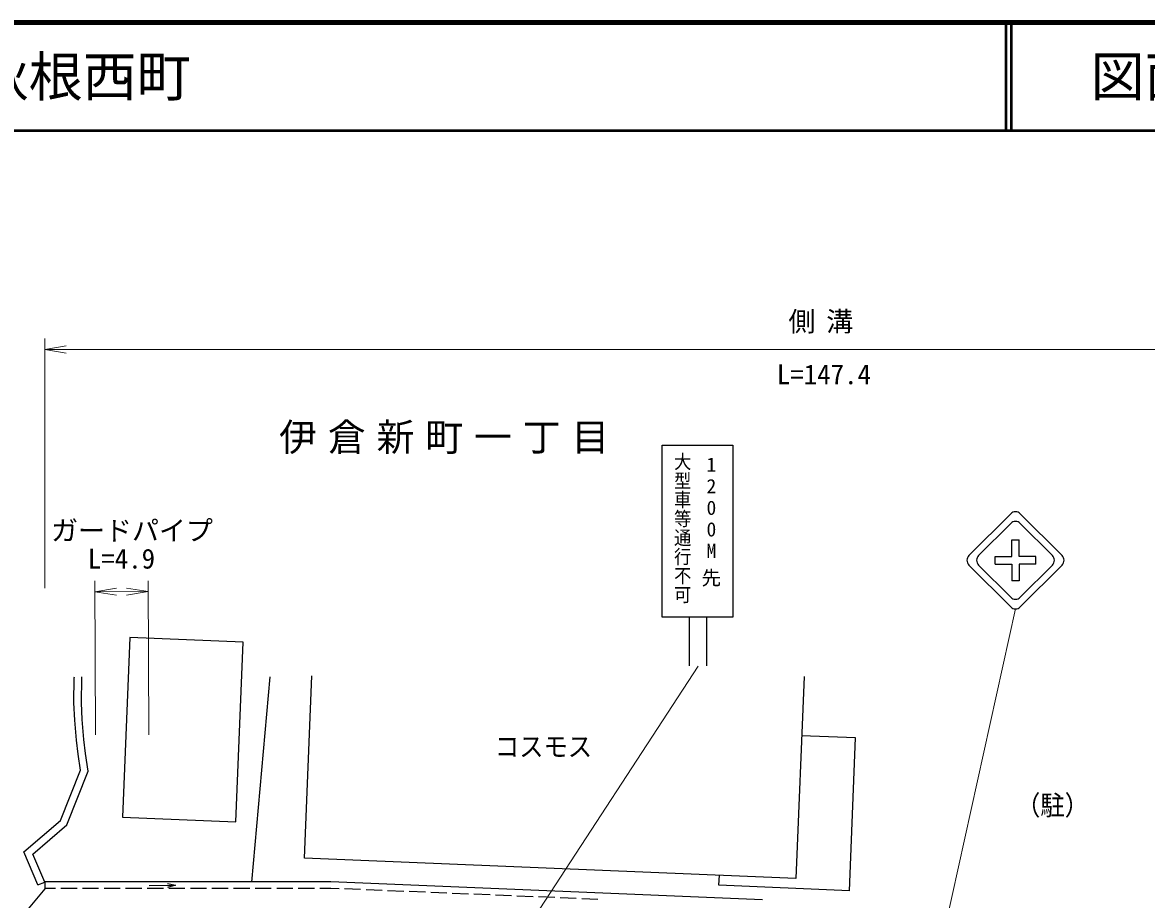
# Model space of a CAD drawing. Units: millimetres, scale not verified. Extents: x 40000 to 680000, y 20000 to 380000.
# Drawn here: x 417651 to 521795, y 298762 to 380000 of the extents above; entities that cross this region are included whole.
import ezdxf
from ezdxf.enums import TextEntityAlignment as Align

# ---------------------------------------------------------------- set-up
doc = ezdxf.new("R2010")
doc.units = ezdxf.units.MM
doc.header["$LTSCALE"] = 1000
for name, color, linetype, lineweight in [('M-BGD', 7, 'Continuous', 25), ('M-STR-HTXT', 7, 'Continuous', 13), ('M-STR-STRC', 7, 'Continuous', 25), ('M-TTL', 2, 'Continuous', 140), ('M-TTL-LINE', 7, 'Continuous', 50), ('M-TTL-TXT', 7, 'Continuous', 50)]:
    doc.layers.add(name, color=color, linetype=linetype, lineweight=lineweight)
doc.layers.add('M-BMK-HTXT', color=7, linetype='Continuous')
doc.styles.add('@ＭＳ ゴシック', font='')
doc.styles.add('ＭＳ ゴシック', font='')
doc.styles.get('@ＭＳ ゴシック').set_extended_font_data('@MS Gothic')
doc.styles.get('ＭＳ ゴシック').set_extended_font_data('MS Gothic')

# ---------------------------------------------------------------- blocks, each defined once
blk = doc.blocks.new('open_arrow')
at = {"color": 0, "linetype": 'Continuous', "lineweight": -2}
blk.add_lwpolyline([(7.5, 1.25), (0, 0), (7.5, -1.25)], dxfattribs=at)

msp = doc.modelspace()

# ---------------------------------------------------------------- linework, layer by layer
at = {"layer": 'M-BGD'}
for p, q in [((427603, 323040), (426916, 306391)), ((438094, 322607), (427603, 323040)), ((437407, 305958), (438094, 322607)), ((422422, 316971), (422452, 319305)), ((422452, 319305), (422458, 319396)), ((423121, 316982), (423151, 319277)), ((423151, 319277), (423159, 319398)), ((438899, 300377), (440614, 319394)), ((443774, 302592), (444453, 319471)), ((490062, 319428), (489289, 300714)), ((422488, 315378), (422421, 316972)), ((422489, 315378), (422422, 316971)), ((423186, 315423), (423121, 316982)), ((422650, 313524), (422488, 315378)), ((422651, 313524), (422489, 315378)), ((423347, 313596), (423186, 315423)), ((422806, 312211), (422650, 313524)), ((422807, 312211), (422651, 313524)), ((423500, 312302), (423347, 313596)), ((494829, 313731), (489835, 313931)), ((494262, 299559), (494829, 313731)), ((423015, 310749), (422806, 312211)), ((423015, 310749), (422807, 312211)), ((423734, 310665), (423500, 312302)), ((421180, 306090), (423015, 310749)), ((421180, 306090), (423015, 310749)), ((421766, 305669), (423734, 310665)), ((426916, 306391), (437407, 305958)), ((417771, 303166), (421180, 306089)), ((418615, 302968), (421768, 305670)), ((419064, 300110), (417771, 303166)), ((419709, 300383), (418615, 302968)), ((489289, 300714), (443774, 302592)), ((482177, 300096), (482217, 301006)), ((419064, 300110), (419709, 300383)), ((426220, 300390), (419707, 300387)), ((419707, 300386), (419707, 299756)), ((446220, 300396), (426220, 300390)), ((429384, 300060), (431838, 300076)), ((431087, 300259), (431838, 300076)), ((431838, 300076), (431089, 299884)), ((466221, 299569), (446220, 300396)), ((494262, 299559), (482177, 300096)), ((419707, 299756), (418181, 297886)), ((420707, 299783), (419707, 299782)), ((422707, 299784), (421207, 299783)), ((424707, 299785), (423207, 299784)), ((426707, 299786), (425207, 299785)), ((428707, 299787), (427207, 299786)), ((430707, 299788), (429207, 299787)), ((432707, 299789), (431207, 299788)), ((434707, 299790), (433207, 299789)), ((436707, 299791), (435207, 299790)), ((438707, 299792), (437207, 299791)), ((440707, 299793), (439207, 299792)), ((442707, 299794), (441207, 299794)), ((444707, 299795), (443207, 299795)), ((446207, 299796), (445207, 299796)), ((446983, 299764), (446207, 299796)), ((448981, 299681), (447483, 299743)), ((450980, 299599), (449481, 299661)), ((452978, 299516), (451479, 299578)), ((454976, 299434), (453477, 299496)), ((456974, 299351), (455476, 299413)), ((458973, 299268), (457474, 299330)), ((460971, 299186), (459472, 299248)), ((462969, 299103), (461471, 299165)), ((464968, 299021), (463469, 299083)), ((466966, 298938), (465467, 299000)), ((486221, 298743), (466221, 299569)), ((468964, 298855), (467466, 298917)), ((470963, 298773), (469464, 298835))]:
    msp.add_line(p, q, dxfattribs=at)
at = {"layer": 'M-STR-HTXT'}
for p, q in [((419707, 327590), (419707, 350716)), ((419707, 349716), (564165, 349716)), ((424415, 314003), (424356, 328267)), ((429359, 314023), (429300, 328287)), ((424360, 327267), (429304, 327287)), ((509667, 325685), (502619, 293838)), ((462948, 293870), (480240, 320390))]:
    msp.add_line(p, q, dxfattribs=at)
at = {"layer": 'M-STR-STRC'}
for p, q in [((476905, 340840), (483452, 340840)), ((476905, 324911), (476905, 340840)), ((483452, 340840), (483452, 324911)), ((509210, 334498), (505342, 330630)), ((510102, 334498), (513971, 330630)), ((506234, 330630), (509210, 333606)), ((510102, 333606), (513079, 330630)), ((509303, 332075), (510009, 332075)), ((509303, 330537), (509303, 332075)), ((510009, 330537), (510009, 332075)), ((507765, 329830), (507765, 330537)), ((507765, 330537), (509303, 330537)), ((511548, 330537), (510009, 330537)), ((511548, 329830), (511548, 330537)), ((505342, 329738), (509210, 325869)), ((506234, 329738), (509210, 326761)), ((507765, 329830), (509303, 329830)), ((509303, 329830), (509303, 328292)), ((510009, 329830), (510009, 328292)), ((511548, 329830), (510009, 329830)), ((510102, 326761), (513079, 329738)), ((513971, 329738), (510102, 325869)), ((510009, 328292), (509303, 328292)), ((483452, 324911), (476905, 324911)), ((479411, 324911), (479411, 320411)), ((481017, 324911), (481017, 320411))]:
    msp.add_line(p, q, dxfattribs=at)
for centre, start, end in [((509656, 334052), 45, 135), ((509656, 333160), 44.99985, 135), ((505788, 330184), 135, 225), ((506680, 330184), 135, 225.00005), ((512633, 330184), 315.00011, 44.99984), ((513525, 330184), 315, 45), ((509656, 327207), 225.00005, 315.00011), ((509656, 326315), 225, 315)]:
    msp.add_arc(centre, 631, start, end, dxfattribs=at)
at = {"layer": 'M-TTL'}
msp.add_line((680000, 380000), (40000, 380000), dxfattribs=at)
at = {"layer": 'M-TTL-LINE'}
for p, q in [((508747, 380000), (508747, 370000)), ((509247, 380000), (509247, 370000)), ((40000, 370000), (680000, 370000))]:
    msp.add_line(p, q, dxfattribs=at)

# ---------------------------------------------------------------- block references
at = {"layer": 'M-STR-HTXT', "xscale": 267, "yscale": 267}
msp.add_blockref('open_arrow', (419707, 349716), dxfattribs=at)
for p, rotation in [((424360, 327267), 0.2), ((429304, 327287), 180.2)]:
    msp.add_blockref('open_arrow', p, dxfattribs=dict(at, rotation=rotation))

# ---------------------------------------------------------------- texts
at = {"layer": 'M-BGD', "style": 'ＭＳ ゴシック', "width": 0.9}
for s, p in [('コスモス', (465926, 312926)), ('（駐）', (513085, 307492))]:
    msp.add_text(s, height=1833, dxfattribs=at).set_placement(p, align=Align.MIDDLE_CENTER)
at = {"layer": 'M-BMK-HTXT', "style": 'ＭＳ ゴシック'}
for s, p in [('1', (481032, 339049)), ('2', (481032, 337049)), ('0', (481032, 335049)), ('0', (481032, 333049)), ('M', (481032, 331049)), ('先', (480570, 328558))]:
    msp.add_text(s, height=1320, dxfattribs=at).set_placement(p, align=Align.MIDDLE_LEFT)
at = {"layer": 'M-BMK-HTXT', "insert": (441431, 341444), "char_height": 2566, "attachment_point": 4, "style": 'ＭＳ ゴシック'}
msp.add_mtext('\\T1.29;伊倉新町一丁目', dxfattribs=at)
at = {"layer": 'M-STR-HTXT', "style": 'ＭＳ ゴシック'}
for s, p in [('L=147.4', (491902, 345937)), ('L=4.9', (426820, 328867))]:
    msp.add_text(s, height=1833, dxfattribs=at).set_placement(p, align=Align.BOTTOM_CENTER)
msp.add_text('ガードパイプ', height=1833, dxfattribs=at).set_placement((427796, 332943), align=Align.MIDDLE_CENTER)
at = {"layer": 'M-STR-HTXT', "insert": (492119, 352206), "char_height": 1833, "attachment_point": 5, "style": 'ＭＳ ゴシック'}
msp.add_mtext('\\T1.4;側溝', dxfattribs=at)
at = {"layer": 'M-STR-STRC', "style": '@ＭＳ ゴシック', "width": 1.1}
msp.add_text('大型車等通行不可', height=1173, rotation=270, dxfattribs=at).set_placement((478799, 340217), align=Align.MIDDLE_LEFT)
at = {"layer": 'M-TTL-TXT', "style": 'ＭＳ ゴシック'}
msp.add_text('下関市秋根西町', height=3666, dxfattribs=at).set_placement((398230, 375000), align=Align.MIDDLE_LEFT)
msp.add_text('図面番号', height=3666, dxfattribs=at).set_placement((526622, 375000), align=Align.MIDDLE_CENTER)

doc.saveas('drawing.dxf')
